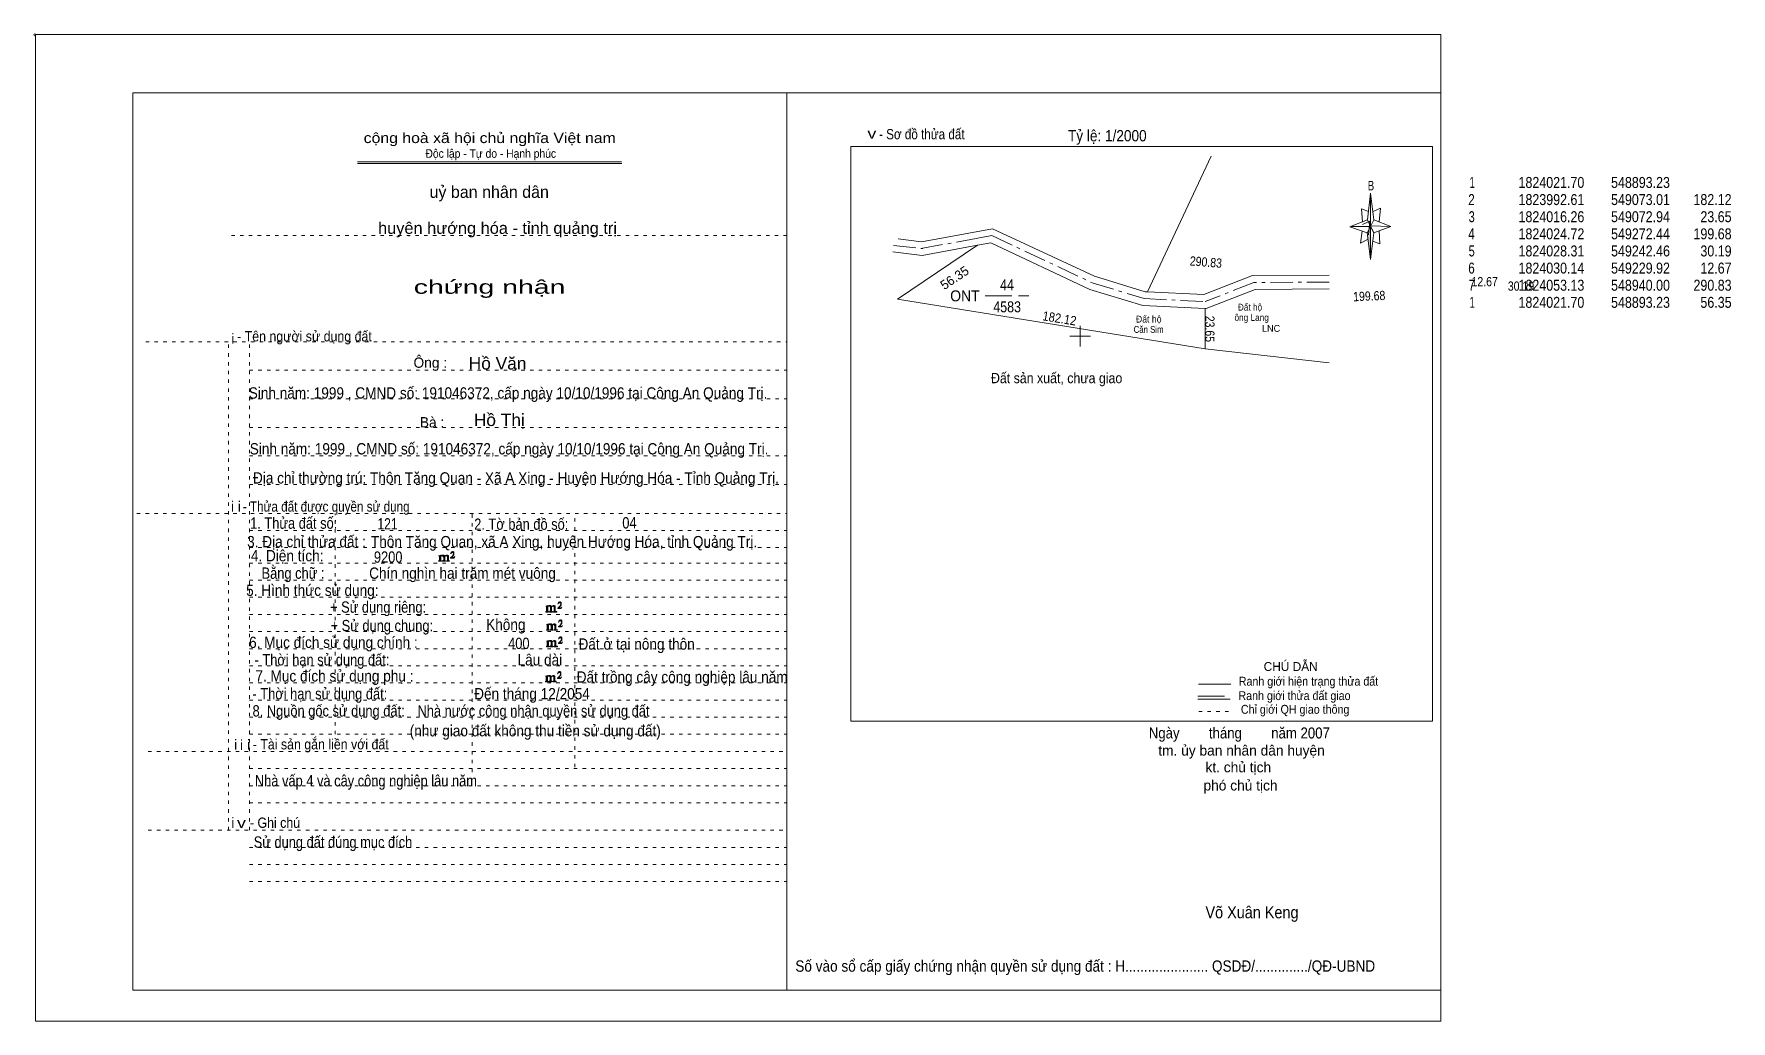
# Model space of a CAD drawing. Header units: centimetres. Extents: x -1.6 to 48, y -3.3 to 25.5.
import ezdxf
from ezdxf.enums import TextEntityAlignment as Align

# ---------------------------------------------------------------- set-up
doc = ezdxf.new("R2010")
doc.units = ezdxf.units.CM
doc.header["$LTSCALE"] = 0.13
for name, pattern in [('DOT_DASHED', [7.7, 5, -1.2, 0.3, -1.2]), ('DOTTED', [1.5, 0.3, -1.2]), ('LONG_DASHED', [7.5, 6, -1.5])]:
    doc.linetypes.add(name, pattern=pattern)
for name, color, linetype, lineweight in [('1', 7, 'DOTTED', 13), ('22', 7, 'Continuous', 13), ('33', 7, 'LONG_DASHED', 13), ('4', 7, 'Continuous', 13), ('5', 7, 'Continuous', 13), ('50', 7, 'Continuous', 13), ('63', 7, 'Continuous', 13)]:
    doc.layers.add(name, color=color, linetype=linetype, lineweight=lineweight)
for name, color, linetype in [('10', 7, 'Continuous'), ('13', 7, 'Continuous'), ('23', 7, 'Continuous'), ('30', 7, 'Continuous')]:
    doc.layers.add(name, color=color, linetype=linetype)

msp = doc.modelspace()

# ---------------------------------------------------------------- hatches: boundary and pattern name
at = {"layer": '5'}
msp.add_hatch(color=256, dxfattribs=at).paths.add_polyline_path([(37.46, 19.87), (37.46, 18.91), (37.36, 19.69)])
at = {"layer": '50'}
for points in [[(10.27, 10.13), (10.27, 10.12), (10.27, 10.11), (10.25, 10.11), (10.24, 10.11), (10.24, 10.1), (10.33, 10.1), (10.33, 10.11), (10.32, 10.11), (10.31, 10.11), (10.31, 10.12), (10.31, 10.13), (10.31, 10.24), (10.31, 10.25), (10.32, 10.26), (10.34, 10.26), (10.35, 10.26), (10.36, 10.26), (10.37, 10.25), (10.39, 10.22), (10.39, 10.13), (10.37, 10.12), (10.37, 10.11), (10.36, 10.11), (10.35, 10.11), (10.35, 10.1), (10.44, 10.1), (10.44, 10.11), (10.43, 10.11), (10.42, 10.11), (10.42, 10.12), (10.42, 10.13), (10.42, 10.24), (10.44, 10.26), (10.45, 10.26), (10.46, 10.26), (10.49, 10.26), (10.49, 10.25), (10.5, 10.24), (10.5, 10.22), (10.5, 10.13), (10.5, 10.12), (10.49, 10.11), (10.49, 10.11), (10.47, 10.11), (10.47, 10.1), (10.56, 10.1), (10.56, 10.11), (10.55, 10.11), (10.54, 10.11), (10.53, 10.12), (10.53, 10.13), (10.53, 10.2), (10.53, 10.25), (10.53, 10.26), (10.52, 10.27), (10.5, 10.28), (10.47, 10.28), (10.46, 10.28), (10.44, 10.27), (10.41, 10.25), (10.41, 10.26), (10.4, 10.28), (10.39, 10.28), (10.37, 10.28), (10.35, 10.28), (10.34, 10.28), (10.32, 10.26), (10.31, 10.26), (10.31, 10.25), (10.31, 10.25), (10.31, 10.26), (10.31, 10.28), (10.24, 10.26), (10.24, 10.26), (10.25, 10.26), (10.27, 10.25), (10.27, 10.24), (10.27, 10.23)], [(10.69, 10.19), (10.72, 10.24), (10.72, 10.24), (10.71, 10.22), (10.69, 10.22), (10.68, 10.22), (10.63, 10.22), (10.66, 10.26), (10.67, 10.27), (10.69, 10.28), (10.69, 10.3), (10.69, 10.32), (10.69, 10.34), (10.69, 10.35), (10.69, 10.37), (10.68, 10.38), (10.67, 10.38), (10.66, 10.39), (10.65, 10.39), (10.63, 10.38), (10.63, 10.38), (10.62, 10.37), (10.61, 10.35), (10.59, 10.33), (10.61, 10.33), (10.61, 10.35), (10.62, 10.35), (10.63, 10.36), (10.65, 10.36), (10.66, 10.36), (10.67, 10.35), (10.68, 10.35), (10.68, 10.32), (10.68, 10.3), (10.66, 10.28), (10.66, 10.26), (10.65, 10.25), (10.59, 10.2), (10.59, 10.19)], [(13.39, 8.66), (13.39, 8.65), (13.39, 8.64), (13.38, 8.64), (13.37, 8.64), (13.37, 8.62), (13.45, 8.62), (13.45, 8.64), (13.44, 8.64), (13.43, 8.64), (13.43, 8.65), (13.43, 8.66), (13.43, 8.77), (13.43, 8.78), (13.44, 8.79), (13.47, 8.79), (13.48, 8.79), (13.49, 8.79), (13.5, 8.78), (13.51, 8.74), (13.51, 8.66), (13.5, 8.65), (13.5, 8.64), (13.49, 8.64), (13.48, 8.64), (13.48, 8.62), (13.57, 8.62), (13.57, 8.64), (13.55, 8.64), (13.54, 8.64), (13.54, 8.65), (13.54, 8.66), (13.54, 8.77), (13.57, 8.79), (13.58, 8.79), (13.59, 8.79), (13.61, 8.79), (13.61, 8.78), (13.62, 8.77), (13.62, 8.74), (13.62, 8.66), (13.62, 8.65), (13.61, 8.64), (13.61, 8.64), (13.6, 8.64), (13.6, 8.62), (13.69, 8.62), (13.69, 8.64), (13.67, 8.64), (13.66, 8.64), (13.65, 8.65), (13.65, 8.66), (13.65, 8.73), (13.65, 8.78), (13.65, 8.79), (13.64, 8.8), (13.62, 8.81), (13.6, 8.81), (13.59, 8.81), (13.57, 8.8), (13.53, 8.78), (13.53, 8.79), (13.52, 8.81), (13.51, 8.81), (13.5, 8.81), (13.48, 8.81), (13.47, 8.81), (13.44, 8.79), (13.43, 8.79), (13.43, 8.78), (13.43, 8.78), (13.43, 8.79), (13.43, 8.81), (13.37, 8.79), (13.37, 8.79), (13.38, 8.79), (13.39, 8.78), (13.39, 8.77), (13.39, 8.76)], [(13.82, 8.72), (13.84, 8.77), (13.84, 8.77), (13.83, 8.74), (13.82, 8.74), (13.81, 8.74), (13.75, 8.74), (13.79, 8.79), (13.8, 8.8), (13.82, 8.81), (13.82, 8.83), (13.82, 8.84), (13.82, 8.87), (13.82, 8.88), (13.82, 8.9), (13.81, 8.91), (13.8, 8.91), (13.79, 8.92), (13.77, 8.92), (13.75, 8.91), (13.75, 8.91), (13.74, 8.9), (13.73, 8.88), (13.72, 8.86), (13.73, 8.86), (13.73, 8.88), (13.74, 8.88), (13.75, 8.89), (13.77, 8.89), (13.79, 8.89), (13.8, 8.88), (13.81, 8.88), (13.81, 8.84), (13.81, 8.83), (13.79, 8.81), (13.79, 8.79), (13.77, 8.78), (13.72, 8.73), (13.72, 8.72)], [(13.41, 8.12), (13.41, 8.11), (13.41, 8.1), (13.4, 8.1), (13.39, 8.1), (13.39, 8.09), (13.48, 8.09), (13.48, 8.1), (13.47, 8.1), (13.45, 8.1), (13.45, 8.11), (13.45, 8.12), (13.45, 8.23), (13.45, 8.24), (13.47, 8.26), (13.49, 8.26), (13.5, 8.26), (13.51, 8.26), (13.52, 8.24), (13.53, 8.21), (13.53, 8.12), (13.52, 8.11), (13.52, 8.1), (13.51, 8.1), (13.5, 8.1), (13.5, 8.09), (13.59, 8.09), (13.59, 8.1), (13.58, 8.1), (13.57, 8.1), (13.57, 8.11), (13.57, 8.12), (13.57, 8.23), (13.59, 8.26), (13.6, 8.26), (13.61, 8.26), (13.63, 8.26), (13.63, 8.24), (13.64, 8.23), (13.64, 8.21), (13.64, 8.12), (13.64, 8.11), (13.63, 8.1), (13.63, 8.1), (13.62, 8.1), (13.62, 8.09), (13.71, 8.09), (13.71, 8.1), (13.7, 8.1), (13.69, 8.1), (13.67, 8.11), (13.67, 8.12), (13.67, 8.2), (13.67, 8.24), (13.67, 8.26), (13.66, 8.27), (13.64, 8.28), (13.62, 8.28), (13.61, 8.28), (13.59, 8.27), (13.55, 8.24), (13.55, 8.26), (13.54, 8.28), (13.53, 8.28), (13.52, 8.28), (13.5, 8.28), (13.49, 8.28), (13.47, 8.26), (13.45, 8.26), (13.45, 8.24), (13.45, 8.24), (13.45, 8.26), (13.45, 8.28), (13.39, 8.26), (13.39, 8.26), (13.4, 8.26), (13.41, 8.24), (13.41, 8.23), (13.41, 8.22)], [(13.84, 8.19), (13.86, 8.23), (13.86, 8.23), (13.85, 8.21), (13.84, 8.21), (13.83, 8.21), (13.77, 8.21), (13.81, 8.26), (13.82, 8.27), (13.84, 8.28), (13.84, 8.3), (13.84, 8.31), (13.84, 8.33), (13.84, 8.34), (13.84, 8.37), (13.83, 8.38), (13.82, 8.38), (13.81, 8.39), (13.8, 8.39), (13.77, 8.38), (13.77, 8.38), (13.76, 8.37), (13.75, 8.34), (13.74, 8.32), (13.75, 8.32), (13.75, 8.34), (13.76, 8.34), (13.77, 8.36), (13.8, 8.36), (13.81, 8.36), (13.82, 8.34), (13.83, 8.34), (13.83, 8.31), (13.83, 8.3), (13.81, 8.28), (13.81, 8.26), (13.8, 8.24), (13.74, 8.2), (13.74, 8.19)], [(13.41, 7.64), (13.41, 7.63), (13.41, 7.62), (13.4, 7.62), (13.39, 7.62), (13.39, 7.6), (13.47, 7.6), (13.47, 7.62), (13.46, 7.62), (13.45, 7.62), (13.45, 7.63), (13.45, 7.64), (13.45, 7.75), (13.45, 7.76), (13.46, 7.77), (13.49, 7.77), (13.5, 7.77), (13.51, 7.77), (13.52, 7.76), (13.53, 7.72), (13.53, 7.64), (13.52, 7.63), (13.52, 7.62), (13.51, 7.62), (13.5, 7.62), (13.5, 7.6), (13.59, 7.6), (13.59, 7.62), (13.57, 7.62), (13.56, 7.62), (13.56, 7.63), (13.56, 7.64), (13.56, 7.75), (13.59, 7.77), (13.6, 7.77), (13.61, 7.77), (13.63, 7.77), (13.63, 7.76), (13.64, 7.75), (13.64, 7.72), (13.64, 7.64), (13.64, 7.63), (13.63, 7.62), (13.63, 7.62), (13.62, 7.62), (13.62, 7.6), (13.71, 7.6), (13.71, 7.62), (13.69, 7.62), (13.68, 7.62), (13.67, 7.63), (13.67, 7.64), (13.67, 7.71), (13.67, 7.76), (13.67, 7.77), (13.66, 7.78), (13.64, 7.79), (13.62, 7.79), (13.61, 7.79), (13.59, 7.78), (13.55, 7.76), (13.55, 7.77), (13.54, 7.79), (13.53, 7.79), (13.52, 7.79), (13.5, 7.79), (13.49, 7.79), (13.46, 7.77), (13.45, 7.77), (13.45, 7.76), (13.45, 7.76), (13.45, 7.77), (13.45, 7.79), (13.39, 7.77), (13.39, 7.77), (13.4, 7.77), (13.41, 7.76), (13.41, 7.75), (13.41, 7.74)], [(13.84, 7.7), (13.86, 7.75), (13.86, 7.75), (13.85, 7.72), (13.84, 7.72), (13.83, 7.72), (13.77, 7.72), (13.81, 7.77), (13.82, 7.78), (13.84, 7.79), (13.84, 7.81), (13.84, 7.82), (13.84, 7.85), (13.84, 7.86), (13.84, 7.88), (13.83, 7.89), (13.82, 7.89), (13.81, 7.9), (13.79, 7.9), (13.77, 7.89), (13.77, 7.89), (13.76, 7.88), (13.75, 7.86), (13.74, 7.84), (13.75, 7.84), (13.75, 7.86), (13.76, 7.86), (13.77, 7.87), (13.79, 7.87), (13.81, 7.87), (13.82, 7.86), (13.83, 7.86), (13.83, 7.82), (13.83, 7.81), (13.81, 7.79), (13.81, 7.77), (13.79, 7.76), (13.74, 7.71), (13.74, 7.7)], [(13.38, 6.62), (13.38, 6.61), (13.38, 6.6), (13.37, 6.6), (13.36, 6.6), (13.36, 6.58), (13.44, 6.58), (13.44, 6.6), (13.43, 6.6), (13.42, 6.6), (13.42, 6.61), (13.42, 6.62), (13.42, 6.73), (13.42, 6.74), (13.43, 6.75), (13.46, 6.75), (13.47, 6.75), (13.48, 6.75), (13.49, 6.74), (13.5, 6.7), (13.5, 6.62), (13.49, 6.61), (13.49, 6.6), (13.48, 6.6), (13.47, 6.6), (13.47, 6.58), (13.56, 6.58), (13.56, 6.6), (13.54, 6.6), (13.53, 6.6), (13.53, 6.61), (13.53, 6.62), (13.53, 6.73), (13.56, 6.75), (13.57, 6.75), (13.58, 6.75), (13.6, 6.75), (13.6, 6.74), (13.61, 6.73), (13.61, 6.7), (13.61, 6.62), (13.61, 6.61), (13.6, 6.6), (13.6, 6.6), (13.59, 6.6), (13.59, 6.58), (13.68, 6.58), (13.68, 6.6), (13.66, 6.6), (13.65, 6.6), (13.64, 6.61), (13.64, 6.62), (13.64, 6.69), (13.64, 6.74), (13.64, 6.75), (13.63, 6.76), (13.61, 6.77), (13.59, 6.77), (13.58, 6.77), (13.56, 6.76), (13.52, 6.74), (13.52, 6.75), (13.51, 6.77), (13.5, 6.77), (13.49, 6.77), (13.47, 6.77), (13.46, 6.77), (13.43, 6.75), (13.42, 6.75), (13.42, 6.74), (13.42, 6.74), (13.42, 6.75), (13.42, 6.77), (13.36, 6.75), (13.36, 6.75), (13.37, 6.75), (13.38, 6.74), (13.38, 6.73), (13.38, 6.72)], [(13.81, 6.68), (13.83, 6.73), (13.83, 6.73), (13.82, 6.7), (13.81, 6.7), (13.8, 6.7), (13.74, 6.7), (13.78, 6.75), (13.79, 6.76), (13.81, 6.77), (13.81, 6.79), (13.81, 6.8), (13.81, 6.83), (13.81, 6.84), (13.81, 6.86), (13.8, 6.87), (13.79, 6.87), (13.78, 6.88), (13.76, 6.88), (13.74, 6.87), (13.74, 6.87), (13.73, 6.86), (13.72, 6.84), (13.71, 6.82), (13.72, 6.82), (13.72, 6.84), (13.73, 6.84), (13.74, 6.85), (13.76, 6.85), (13.78, 6.85), (13.79, 6.84), (13.8, 6.84), (13.8, 6.8), (13.8, 6.79), (13.78, 6.77), (13.78, 6.75), (13.76, 6.74), (13.71, 6.69), (13.71, 6.68)]]:
    msp.add_hatch(color=256, dxfattribs=at).paths.add_polyline_path(points)

# ---------------------------------------------------------------- linework, layer by layer
at = {"layer": '1', "linetype": 'Continuous'}
for p, q in [((1.31, -2.42), (1.31, 23.78)), ((1.31, 23.78), (39.51, 23.78)), ((20.41, -2.42), (20.41, 23.78)), ((39.51, -2.42), (39.51, 23.78)), ((7.87, 21.76), (15.58, 21.76)), ((7.87, 21.71), (15.59, 21.71)), ((37.36, 19.69), (36.85, 19.86)), ((1.31, -2.42), (39.51, -2.42))]:
    msp.add_line(p, q, dxfattribs=at)
at = {"layer": '1'}
for p, q in [((4.19, 19.61), (20.41, 19.61)), ((1.69, 16.51), (20.41, 16.51)), ((4.11, 2.25), (4.11, 16.51)), ((4.72, 2.25), (4.72, 16.51)), ((4.72, 15.68), (20.41, 15.68)), ((4.72, 14.84), (20.41, 14.84)), ((4.72, 14.01), (20.41, 14.01)), ((4.72, 13.18), (20.41, 13.18)), ((4.72, 12.34), (20.41, 12.34)), ((1.43, 11.5), (20.41, 11.5)), ((7.22, 5.05), (7.22, 11.5)), ((11.22, 3.95), (11.22, 11.5)), ((14.22, 4.09), (14.22, 11.5)), ((4.72, 11), (20.41, 11)), ((4.72, 10.5), (20.41, 10.5)), ((4.72, 10.05), (20.41, 10.05)), ((4.72, 9.55), (20.41, 9.55)), ((4.72, 9.05), (20.41, 9.05)), ((4.72, 8.55), (20.41, 8.55)), ((4.72, 8.05), (20.41, 8.05)), ((4.72, 7.55), (20.41, 7.55)), ((4.72, 7.05), (20.41, 7.05)), ((4.72, 6.55), (20.41, 6.55)), ((4.72, 6.05), (20.41, 6.05)), ((4.72, 5.55), (20.41, 5.55)), ((4.72, 5.05), (20.41, 5.05)), ((1.76, 4.55), (20.41, 4.55)), ((4.72, 4.05), (20.41, 4.05)), ((4.72, 3.55), (20.41, 3.55)), ((4.72, 3.05), (20.41, 3.05)), ((1.76, 2.25), (20.41, 2.25)), ((4.72, 1.75), (20.41, 1.75)), ((4.72, 1.25), (20.41, 1.25)), ((4.72, 0.75), (20.41, 0.75))]:
    msp.add_line(p, q, dxfattribs=at)
at = {"layer": '1', "linetype": 'Continuous'}
msp.add_lwpolyline([(-1.53, -3.32), (39.51, -3.32), (39.51, 25.48), (-1.53, 25.48)], close=True, dxfattribs=at)
msp.add_lwpolyline([(37.37, 19.49), (37.16, 19.39), (37.21, 19.74)], dxfattribs=at)
at = {"layer": '22'}
msp.add_line((32.8, 21.93), (30.94, 17.97), dxfattribs=at)
at = {"layer": '22', "linetype": 'DOT_DASHED'}
for p, q in [((24.32, 19.23), (25.94, 19.52)), ((23.53, 19.32), (24.38, 19.23))]:
    msp.add_line(p, q, dxfattribs=at)
at = {"layer": '22'}
for points in [[(23.51, 19.13), (24.36, 19.03), (25.98, 19.33)], [(32.63, 16.3), (23.64, 17.75), (25.98, 19.33)], [(23.66, 19.51), (24.34, 19.43), (26.42, 19.81), (29.4, 18.42), (30.88, 17.97), (30.94, 17.97)], [(25.98, 19.33), (26.37, 19.4), (29.26, 18.04), (30.81, 17.57), (32.63, 17.48)], [(30.94, 17.97), (32.59, 17.89), (34.01, 18.44), (36.25, 18.45)], [(36.25, 18.05), (34.09, 18.04), (32.66, 17.48), (32.63, 17.48)], [(36.25, 15.89), (32.63, 16.3), (32.63, 17.48)]]:
    msp.add_lwpolyline(points, dxfattribs=at)
at = {"layer": '22', "linetype": 'DOT_DASHED'}
for points in [[(25.94, 19.52), (26.4, 19.61), (29.33, 18.23), (30.85, 17.77), (32.64, 17.68)], [(36.25, 18.25), (34.05, 18.24), (32.63, 17.68), (32.64, 17.68)]]:
    msp.add_lwpolyline(points, dxfattribs=at)
at = {"layer": '33'}
msp.add_line((26.2, 17.85), (27.48, 17.85), dxfattribs=at)
at = {"layer": '4'}
for p, q in [((32.43, 6.51), (33.38, 6.51)), ((32.41, 6.08), (33.36, 6.08))]:
    msp.add_line(p, q, dxfattribs=at)
at = {"layer": '4', "linetype": 'LONG_DASHED'}
msp.add_line((32.41, 6.16), (33.36, 6.16), dxfattribs=at)
at = {"layer": '4', "linetype": 'DOTTED'}
msp.add_line((32.44, 5.72), (33.43, 5.72), dxfattribs=at)
at = {"layer": '4'}
msp.add_lwpolyline([(22.28, 22.21), (39.27, 22.21), (39.27, 5.43), (22.28, 5.43)], close=True, dxfattribs=at)
msp.add_circle((-1.55, 25.47), 0.025, dxfattribs=at)
at = {"layer": '5'}
for p, q in [((37.37, 20.07), (37.46, 20.85)), ((37.55, 20.07), (38.05, 19.87)), ((37.55, 19.69), (37.46, 18.91)), ((37.73, 19.37), (37.52, 19.45)), ((37.71, 19.75), (37.73, 19.37))]:
    msp.add_line(p, q, dxfattribs=at)
for points in [[(37.46, 20.85), (37.55, 20.07), (37.46, 19.87)], [(37.46, 19.87), (36.87, 19.87), (37.37, 20.07), (37.55, 19.69), (38.05, 19.87), (37.46, 19.89)], [(37.46, 19.87), (37.46, 18.91), (37.36, 19.69)]]:
    msp.add_lwpolyline(points, close=True, dxfattribs=at)
for points in [[(37.4, 20.31), (37.19, 20.39), (37.22, 20.01)], [(37.53, 20.31), (37.75, 20.41), (37.71, 20.01)], [(37.46, 19.87), (37.37, 20.07), (36.87, 19.87)], [(37.22, 19.93), (37.44, 20.03), (37.4, 19.63)], [(37.46, 19.87), (37.55, 19.69), (38.05, 19.87)]]:
    msp.add_lwpolyline(points, dxfattribs=at)
at = {"layer": '50'}
for points in [[(10.27, 10.13), (10.27, 10.12), (10.27, 10.11), (10.25, 10.11), (10.24, 10.11), (10.24, 10.1), (10.33, 10.1), (10.33, 10.11), (10.32, 10.11), (10.31, 10.11), (10.31, 10.12), (10.31, 10.13), (10.31, 10.24), (10.31, 10.25), (10.32, 10.26), (10.34, 10.26), (10.35, 10.26), (10.36, 10.26), (10.37, 10.25), (10.39, 10.22), (10.39, 10.13), (10.37, 10.12), (10.37, 10.11), (10.36, 10.11), (10.35, 10.11), (10.35, 10.1), (10.44, 10.1), (10.44, 10.11), (10.43, 10.11), (10.42, 10.11), (10.42, 10.12), (10.42, 10.13), (10.42, 10.24), (10.44, 10.26), (10.45, 10.26), (10.46, 10.26), (10.49, 10.26), (10.49, 10.25), (10.5, 10.24), (10.5, 10.22), (10.5, 10.13), (10.5, 10.12), (10.49, 10.11), (10.49, 10.11), (10.47, 10.11), (10.47, 10.1), (10.56, 10.1), (10.56, 10.11), (10.55, 10.11), (10.54, 10.11), (10.53, 10.12), (10.53, 10.13), (10.53, 10.2), (10.53, 10.25), (10.53, 10.26), (10.52, 10.27), (10.5, 10.28), (10.47, 10.28), (10.46, 10.28), (10.44, 10.27), (10.41, 10.25), (10.41, 10.26), (10.4, 10.28), (10.39, 10.28), (10.37, 10.28), (10.35, 10.28), (10.34, 10.28), (10.32, 10.26), (10.31, 10.26), (10.31, 10.25), (10.31, 10.25), (10.31, 10.26), (10.31, 10.28), (10.24, 10.26), (10.24, 10.26), (10.25, 10.26), (10.27, 10.25), (10.27, 10.24), (10.27, 10.23)], [(10.69, 10.19), (10.72, 10.24), (10.72, 10.24), (10.71, 10.22), (10.69, 10.22), (10.68, 10.22), (10.63, 10.22), (10.66, 10.26), (10.67, 10.27), (10.69, 10.28), (10.69, 10.3), (10.69, 10.32), (10.69, 10.34), (10.69, 10.35), (10.69, 10.37), (10.68, 10.38), (10.67, 10.38), (10.66, 10.39), (10.65, 10.39), (10.63, 10.38), (10.63, 10.38), (10.62, 10.37), (10.61, 10.35), (10.59, 10.33), (10.61, 10.33), (10.61, 10.35), (10.62, 10.35), (10.63, 10.36), (10.65, 10.36), (10.66, 10.36), (10.67, 10.35), (10.68, 10.35), (10.68, 10.32), (10.68, 10.3), (10.66, 10.28), (10.66, 10.26), (10.65, 10.25), (10.59, 10.2), (10.59, 10.19)], [(13.39, 8.66), (13.39, 8.65), (13.39, 8.64), (13.38, 8.64), (13.37, 8.64), (13.37, 8.62), (13.45, 8.62), (13.45, 8.64), (13.44, 8.64), (13.43, 8.64), (13.43, 8.65), (13.43, 8.66), (13.43, 8.77), (13.43, 8.78), (13.44, 8.79), (13.47, 8.79), (13.48, 8.79), (13.49, 8.79), (13.5, 8.78), (13.51, 8.74), (13.51, 8.66), (13.5, 8.65), (13.5, 8.64), (13.49, 8.64), (13.48, 8.64), (13.48, 8.62), (13.57, 8.62), (13.57, 8.64), (13.55, 8.64), (13.54, 8.64), (13.54, 8.65), (13.54, 8.66), (13.54, 8.77), (13.57, 8.79), (13.58, 8.79), (13.59, 8.79), (13.61, 8.79), (13.61, 8.78), (13.62, 8.77), (13.62, 8.74), (13.62, 8.66), (13.62, 8.65), (13.61, 8.64), (13.61, 8.64), (13.6, 8.64), (13.6, 8.62), (13.69, 8.62), (13.69, 8.64), (13.67, 8.64), (13.66, 8.64), (13.65, 8.65), (13.65, 8.66), (13.65, 8.73), (13.65, 8.78), (13.65, 8.79), (13.64, 8.8), (13.62, 8.81), (13.6, 8.81), (13.59, 8.81), (13.57, 8.8), (13.53, 8.78), (13.53, 8.79), (13.52, 8.81), (13.51, 8.81), (13.5, 8.81), (13.48, 8.81), (13.47, 8.81), (13.44, 8.79), (13.43, 8.79), (13.43, 8.78), (13.43, 8.78), (13.43, 8.79), (13.43, 8.81), (13.37, 8.79), (13.37, 8.79), (13.38, 8.79), (13.39, 8.78), (13.39, 8.77), (13.39, 8.76)], [(13.82, 8.72), (13.84, 8.77), (13.84, 8.77), (13.83, 8.74), (13.82, 8.74), (13.81, 8.74), (13.75, 8.74), (13.79, 8.79), (13.8, 8.8), (13.82, 8.81), (13.82, 8.83), (13.82, 8.84), (13.82, 8.87), (13.82, 8.88), (13.82, 8.9), (13.81, 8.91), (13.8, 8.91), (13.79, 8.92), (13.77, 8.92), (13.75, 8.91), (13.75, 8.91), (13.74, 8.9), (13.73, 8.88), (13.72, 8.86), (13.73, 8.86), (13.73, 8.88), (13.74, 8.88), (13.75, 8.89), (13.77, 8.89), (13.79, 8.89), (13.8, 8.88), (13.81, 8.88), (13.81, 8.84), (13.81, 8.83), (13.79, 8.81), (13.79, 8.79), (13.77, 8.78), (13.72, 8.73), (13.72, 8.72)], [(13.41, 8.12), (13.41, 8.11), (13.41, 8.1), (13.4, 8.1), (13.39, 8.1), (13.39, 8.09), (13.48, 8.09), (13.48, 8.1), (13.47, 8.1), (13.45, 8.1), (13.45, 8.11), (13.45, 8.12), (13.45, 8.23), (13.45, 8.24), (13.47, 8.26), (13.49, 8.26), (13.5, 8.26), (13.51, 8.26), (13.52, 8.24), (13.53, 8.21), (13.53, 8.12), (13.52, 8.11), (13.52, 8.1), (13.51, 8.1), (13.5, 8.1), (13.5, 8.09), (13.59, 8.09), (13.59, 8.1), (13.58, 8.1), (13.57, 8.1), (13.57, 8.11), (13.57, 8.12), (13.57, 8.23), (13.59, 8.26), (13.6, 8.26), (13.61, 8.26), (13.63, 8.26), (13.63, 8.24), (13.64, 8.23), (13.64, 8.21), (13.64, 8.12), (13.64, 8.11), (13.63, 8.1), (13.63, 8.1), (13.62, 8.1), (13.62, 8.09), (13.71, 8.09), (13.71, 8.1), (13.7, 8.1), (13.69, 8.1), (13.67, 8.11), (13.67, 8.12), (13.67, 8.2), (13.67, 8.24), (13.67, 8.26), (13.66, 8.27), (13.64, 8.28), (13.62, 8.28), (13.61, 8.28), (13.59, 8.27), (13.55, 8.24), (13.55, 8.26), (13.54, 8.28), (13.53, 8.28), (13.52, 8.28), (13.5, 8.28), (13.49, 8.28), (13.47, 8.26), (13.45, 8.26), (13.45, 8.24), (13.45, 8.24), (13.45, 8.26), (13.45, 8.28), (13.39, 8.26), (13.39, 8.26), (13.4, 8.26), (13.41, 8.24), (13.41, 8.23), (13.41, 8.22)], [(13.84, 8.19), (13.86, 8.23), (13.86, 8.23), (13.85, 8.21), (13.84, 8.21), (13.83, 8.21), (13.77, 8.21), (13.81, 8.26), (13.82, 8.27), (13.84, 8.28), (13.84, 8.3), (13.84, 8.31), (13.84, 8.33), (13.84, 8.34), (13.84, 8.37), (13.83, 8.38), (13.82, 8.38), (13.81, 8.39), (13.8, 8.39), (13.77, 8.38), (13.77, 8.38), (13.76, 8.37), (13.75, 8.34), (13.74, 8.32), (13.75, 8.32), (13.75, 8.34), (13.76, 8.34), (13.77, 8.36), (13.8, 8.36), (13.81, 8.36), (13.82, 8.34), (13.83, 8.34), (13.83, 8.31), (13.83, 8.3), (13.81, 8.28), (13.81, 8.26), (13.8, 8.24), (13.74, 8.2), (13.74, 8.19)], [(13.41, 7.64), (13.41, 7.63), (13.41, 7.62), (13.4, 7.62), (13.39, 7.62), (13.39, 7.6), (13.47, 7.6), (13.47, 7.62), (13.46, 7.62), (13.45, 7.62), (13.45, 7.63), (13.45, 7.64), (13.45, 7.75), (13.45, 7.76), (13.46, 7.77), (13.49, 7.77), (13.5, 7.77), (13.51, 7.77), (13.52, 7.76), (13.53, 7.72), (13.53, 7.64), (13.52, 7.63), (13.52, 7.62), (13.51, 7.62), (13.5, 7.62), (13.5, 7.6), (13.59, 7.6), (13.59, 7.62), (13.57, 7.62), (13.56, 7.62), (13.56, 7.63), (13.56, 7.64), (13.56, 7.75), (13.59, 7.77), (13.6, 7.77), (13.61, 7.77), (13.63, 7.77), (13.63, 7.76), (13.64, 7.75), (13.64, 7.72), (13.64, 7.64), (13.64, 7.63), (13.63, 7.62), (13.63, 7.62), (13.62, 7.62), (13.62, 7.6), (13.71, 7.6), (13.71, 7.62), (13.69, 7.62), (13.68, 7.62), (13.67, 7.63), (13.67, 7.64), (13.67, 7.71), (13.67, 7.76), (13.67, 7.77), (13.66, 7.78), (13.64, 7.79), (13.62, 7.79), (13.61, 7.79), (13.59, 7.78), (13.55, 7.76), (13.55, 7.77), (13.54, 7.79), (13.53, 7.79), (13.52, 7.79), (13.5, 7.79), (13.49, 7.79), (13.46, 7.77), (13.45, 7.77), (13.45, 7.76), (13.45, 7.76), (13.45, 7.77), (13.45, 7.79), (13.39, 7.77), (13.39, 7.77), (13.4, 7.77), (13.41, 7.76), (13.41, 7.75), (13.41, 7.74)], [(13.84, 7.7), (13.86, 7.75), (13.86, 7.75), (13.85, 7.72), (13.84, 7.72), (13.83, 7.72), (13.77, 7.72), (13.81, 7.77), (13.82, 7.78), (13.84, 7.79), (13.84, 7.81), (13.84, 7.82), (13.84, 7.85), (13.84, 7.86), (13.84, 7.88), (13.83, 7.89), (13.82, 7.89), (13.81, 7.9), (13.79, 7.9), (13.77, 7.89), (13.77, 7.89), (13.76, 7.88), (13.75, 7.86), (13.74, 7.84), (13.75, 7.84), (13.75, 7.86), (13.76, 7.86), (13.77, 7.87), (13.79, 7.87), (13.81, 7.87), (13.82, 7.86), (13.83, 7.86), (13.83, 7.82), (13.83, 7.81), (13.81, 7.79), (13.81, 7.77), (13.79, 7.76), (13.74, 7.71), (13.74, 7.7)], [(13.38, 6.62), (13.38, 6.61), (13.38, 6.6), (13.37, 6.6), (13.36, 6.6), (13.36, 6.58), (13.44, 6.58), (13.44, 6.6), (13.43, 6.6), (13.42, 6.6), (13.42, 6.61), (13.42, 6.62), (13.42, 6.73), (13.42, 6.74), (13.43, 6.75), (13.46, 6.75), (13.47, 6.75), (13.48, 6.75), (13.49, 6.74), (13.5, 6.7), (13.5, 6.62), (13.49, 6.61), (13.49, 6.6), (13.48, 6.6), (13.47, 6.6), (13.47, 6.58), (13.56, 6.58), (13.56, 6.6), (13.54, 6.6), (13.53, 6.6), (13.53, 6.61), (13.53, 6.62), (13.53, 6.73), (13.56, 6.75), (13.57, 6.75), (13.58, 6.75), (13.6, 6.75), (13.6, 6.74), (13.61, 6.73), (13.61, 6.7), (13.61, 6.62), (13.61, 6.61), (13.6, 6.6), (13.6, 6.6), (13.59, 6.6), (13.59, 6.58), (13.68, 6.58), (13.68, 6.6), (13.66, 6.6), (13.65, 6.6), (13.64, 6.61), (13.64, 6.62), (13.64, 6.69), (13.64, 6.74), (13.64, 6.75), (13.63, 6.76), (13.61, 6.77), (13.59, 6.77), (13.58, 6.77), (13.56, 6.76), (13.52, 6.74), (13.52, 6.75), (13.51, 6.77), (13.5, 6.77), (13.49, 6.77), (13.47, 6.77), (13.46, 6.77), (13.43, 6.75), (13.42, 6.75), (13.42, 6.74), (13.42, 6.74), (13.42, 6.75), (13.42, 6.77), (13.36, 6.75), (13.36, 6.75), (13.37, 6.75), (13.38, 6.74), (13.38, 6.73), (13.38, 6.72)], [(13.81, 6.68), (13.83, 6.73), (13.83, 6.73), (13.82, 6.7), (13.81, 6.7), (13.8, 6.7), (13.74, 6.7), (13.78, 6.75), (13.79, 6.76), (13.81, 6.77), (13.81, 6.79), (13.81, 6.8), (13.81, 6.83), (13.81, 6.84), (13.81, 6.86), (13.8, 6.87), (13.79, 6.87), (13.78, 6.88), (13.76, 6.88), (13.74, 6.87), (13.74, 6.87), (13.73, 6.86), (13.72, 6.84), (13.71, 6.82), (13.72, 6.82), (13.72, 6.84), (13.73, 6.84), (13.74, 6.85), (13.76, 6.85), (13.78, 6.85), (13.79, 6.84), (13.8, 6.84), (13.8, 6.8), (13.8, 6.79), (13.78, 6.77), (13.78, 6.75), (13.76, 6.74), (13.71, 6.69), (13.71, 6.68)]]:
    msp.add_lwpolyline(points, close=True, dxfattribs=at)
at = {"layer": '63'}
for p, q in [((28.98, 16.37), (28.98, 16.97)), ((28.68, 16.67), (29.28, 16.67))]:
    msp.add_line(p, q, dxfattribs=at)

# ---------------------------------------------------------------- texts
at = {"layer": '1'}
for s, height, width, p in [('cộng hoà xã hội chủ nghĩa Việt nam', 0.3, 1.15, (11.735, 22.31)), ('v', 0.3, 1.3, (22.895, 22.44)), ('- Sơ đồ thửa đất ', 0.3, 0.85, (24.4, 22.42)), ('Độc lập - Tự do - Hạnh phúc', 0.25, 0.9, (11.765, 21.88)), ('chứng nhận', 0.4, 1.55, (11.73, 17.91)), ('- Tên người sử dụng đất', 0.3, 0.9, (6.325, 16.52)), ('- Thửa đất được quyền sử dụng', 0.3, 0.85, (6.96, 11.55)), ('- Tài sản gắn liền với đất ', 0.3, 0.9, (6.85, 4.61)), ('v', 0.3, 1.3, (4.485, 2.32)), ('- Ghi chú', 0.3, 0.9, (5.465, 2.32))]:
    msp.add_text(s, height=height, dxfattribs=dict(at, width=width)).set_placement(p, align=Align.CENTER)
for s, height, p in [('uỷ ban nhân dân', 0.35, (11.72, 20.71)), ('i', 0.3, (4.235, 16.45)), ('i', 0.3, (4.225, 11.55)), ('i', 0.3, (4.425, 11.55)), ('i', 0.3, (4.315, 4.6)), ('i', 0.3, (4.485, 4.59)), ('i', 0.3, (4.695, 4.6)), ('i', 0.3, (4.235, 2.32))]:
    msp.add_text(s, height=height, dxfattribs=at).set_placement(p, align=Align.CENTER)
at = {"layer": '10', "width": 0.9}
msp.add_text('Võ Xuân Keng', height=0.35, dxfattribs=at).set_placement((33.995, -0.32), align=Align.CENTER)
at = {"layer": '13'}
msp.add_text('LNC', height=0.2, dxfattribs=at).set_placement((34.82, 16.8), align=Align.RIGHT)
at = {"layer": '22', "width": 0.9}
msp.add_text('Đất sản xuất, chưa giao', height=0.3, dxfattribs=at).set_placement((28.29, 15.3), align=Align.CENTER)
at = {"layer": '23'}
for s, width, p in [('Đất hộ ', 0.9, (33.97, 17.42)), ('Căn Sim', 0.85, (30.975, 16.77)), ('Đất hộ', 0.95, (30.98, 17.07)), ('ông Lang', 0.9, (33.985, 17.12))]:
    msp.add_text(s, height=0.2, dxfattribs=dict(at, width=width)).set_placement(p, align=Align.CENTER)
at = {"layer": '30'}
for s, width, p in [('1', 0.65, (40.5, 21)), ('1824021.70', 0.85, (43.7, 21)), ('548893.23', 0.85, (46.2, 21)), ('548893.23', 0.85, (46.2, 21)), ('2', 0.8, (40.5, 20.5)), ('1823992.61', 0.85, (43.7, 20.5)), ('549073.01', 0.85, (46.2, 20.5)), ('182.12', 0.85, (48, 20.5)), ('3', 0.75, (40.5, 20)), ('1824016.26', 0.85, (43.7, 20)), ('549072.94', 0.85, (46.2, 20)), ('23.65', 0.85, (48, 20)), ('1824024.72', 0.85, (43.7, 19.5)), ('549272.44', 0.85, (46.2, 19.5)), ('199.68', 0.85, (48, 19.5)), ('4', 0.8, (40.5, 19.5)), ('5', 0.75, (40.5, 19)), ('1824028.31', 0.85, (43.7, 19)), ('549242.46', 0.85, (46.2, 19)), ('30.19', 0.85, (48, 19)), ('6', 0.8, (40.5, 18.5)), ('1824030.14', 0.85, (43.7, 18.5)), ('549229.92', 0.85, (46.2, 18.5)), ('12.67', 0.85, (48, 18.5)), ('7', 0.75, (40.5, 18)), ('1824053.13', 0.85, (43.7, 18)), ('548940.00', 0.85, (46.2, 18)), ('290.83', 0.85, (48, 18)), ('1', 0.65, (40.5, 17.5)), ('1824021.70', 0.85, (43.7, 17.5)), ('548893.23', 0.85, (46.2, 17.5)), ('56.35', 0.85, (48, 17.5))]:
    msp.add_text(s, height=0.32, dxfattribs=dict(at, width=width)).set_placement(p, align=Align.RIGHT)
for s, rotation, width, p in [('290.83', 355.466, 0.85, (32.639, 18.702)), ('199.68', 2.428, 0.85, (37.424, 17.71)), ('182.12', 350.809, 0.9, (28.353, 17.06)), ('23.65', 270, 0.85, (32.63, 16.885))]:
    msp.add_text(s, height=0.27, rotation=rotation, dxfattribs=dict(at, width=width)).set_placement(p, align=Align.CENTER)
msp.add_text('56.35', height=0.27, rotation=33.902, dxfattribs=at).set_placement((25.385, 18.265), align=Align.CENTER)
at = {"layer": '30', "width": 0.85}
for s, p in [('12.67', (40.79, 18.13)), ('30.19', (41.85, 18))]:
    msp.add_text(s, height=0.27, dxfattribs=at).set_placement(p, align=Align.CENTER)
at = {"layer": '33', "width": 0.95}
msp.add_text('ONT', height=0.32, dxfattribs=at).set_placement((26.04, 17.69), align=Align.RIGHT)
at = {"layer": '33', "width": 0.85}
for s, p in [('44', (26.84, 18.01)), ('4583', (26.845, 17.37))]:
    msp.add_text(s, height=0.32, dxfattribs=at).set_placement(p, align=Align.CENTER)
at = {"layer": '4', "width": 0.9}
for s, height, p in [('Tỷ lệ: 1/2000', 0.33, (29.77, 22.36)), ('Ranh giới hiện trạng thửa đất', 0.2591, (35.645, 6.47)), ('Ranh giới thửa đất giao ', 0.2591, (35.28, 6.05)), ('Chỉ giới QH giao thông', 0.2591, (35.255, 5.65))]:
    msp.add_text(s, height=height, dxfattribs=at).set_placement(p, align=Align.CENTER)
at = {"layer": '4'}
msp.add_text('CHÚ DẪN', height=0.2591, dxfattribs=at).set_placement((35.125, 6.9), align=Align.CENTER)
at = {"layer": '5', "width": 0.75}
msp.add_text('B', height=0.276, dxfattribs=at).set_placement((37.47, 20.93), align=Align.CENTER)
at = {"layer": '50'}
for s, height, width, p in [('  huyện hướng hóa - tỉnh quảng trị', 0.34, 1.05, (11.83, 19.66)), ('Hồ Văn', 0.36, 1.05, (11.965, 15.7)), ('Sinh năm: 1999 , CMND số: 191046372, cấp ngày 10/10/1996 tại Công An Quảng Trị.', 0.33, 0.9, (12.27, 14.85)), ('Hồ Thị', 0.36, 1.05, (12.015, 14.05)), ('Sinh năm: 1999 , CMND số: 191046372, cấp ngày 10/10/1996 tại Công An Quảng Trị.', 0.33, 0.9, (12.3, 13.22)), ('Địa chỉ thường trú: Thôn Tăng Quan - Xã A Xing - Huyện Hướng Hóa - Tỉnh Quảng Trị.', 0.33, 0.9, (12.5, 12.37)), ('1. Thửa đất số:  ', 0.33, 0.85, (6.115, 11.05)), ('121', 0.33, 0.8, (8.75, 11.03)), ('2. Tờ bản đồ số:  ', 0.33, 0.85, (12.76, 11.02)), ('04', 0.33, 0.85, (15.815, 11.06)), ('3. Địa chỉ thửa đất : ', 0.33, 0.9, (6.44, 10.51)), ('4. Diện tích: ', 0.33, 0.9, (5.875, 10.1)), ('Thôn Tăng Quan, xã A Xing, huyện Hướng Hóa, tỉnh Quảng Trị.', 0.33, 0.9, (13.905, 10.51)), ('Bằng chữ :', 0.33, 0.85, (5.99, 9.59)), ('Chín nghìn hai trăm mét vuông', 0.33, 0.9, (10.94, 9.59)), ('9200', 0.33, 0.85, (8.77, 10.06)), ('5. Hình thức sử dụng:', 0.33, 0.9, (6.555, 9.09)), ('+ Sử dụng riêng:', 0.33, 0.85, (8.475, 8.6)), ('Không', 0.33, 0.9, (12.205, 8.09)), ('6. Mục đích sử dụng chính :', 0.33, 0.9, (7.17, 7.57)), ('+ Sử dụng chung:', 0.33, 0.85, (8.585, 8.06)), ('400', 0.33, 0.85, (12.585, 7.54)), ('Đất ở tại nông thôn', 0.33, 0.9, (16.025, 7.52)), ('- Thời hạn sử dụng đất:', 0.33, 0.85, (6.835, 7.06)), ('7. Mục đích sử dụng phụ :', 0.33, 0.9, (7.2, 6.59)), ('Lâu dài', 0.33, 0.9, (13.2, 7.06)), ('Đất trồng cây công nghiệp lâu năm', 0.33, 0.9, (17.355, 6.56)), ('- Thời hạn sử dụng đất:', 0.33, 0.85, (6.775, 6.07)), ('Đến tháng 12/2054', 0.33, 0.9, (12.97, 6.07)), ('8. Nguồn gốc sử dụng đất:', 0.33, 0.85, (7.03, 5.57)), ('Nhà nước công nhận quyền sử dụng đất ', 0.33, 0.85, (13.065, 5.57)), ('(như giao đất không thu tiền sử dụng đất)', 0.33, 0.9, (13.065, 4.99)), ('Ngày        tháng        năm 2007', 0.32, 0.9, (33.625, 4.93)), ('Nhà vấp 4 và cây công nghiệp lâu năm', 0.33, 0.85, (8.12, 3.53)), ('Sử dụng đất đúng mục đích ', 0.33, 0.85, (7.21, 1.74)), ('Số vào sổ cấp giấy chứng nhận quyền sử dụng đất : H...................... QSDĐ/............../QĐ-UBND', 0.33, 0.9, (29.125, -1.88))]:
    msp.add_text(s, height=height, dxfattribs=dict(at, width=width)).set_placement(p, align=Align.CENTER)
for s, p in [('Ông :', (10, 15.75)), ('Bà :', (10.05, 14.01)), ('tm. ủy ban nhân dân huyện ', (33.745, 4.43)), ('kt. chủ tịch', (33.595, 3.94)), ('phó chủ tịch', (33.66, 3.41))]:
    msp.add_text(s, height=0.3, dxfattribs=at).set_placement(p, align=Align.CENTER)

doc.saveas('drawing.dxf')
